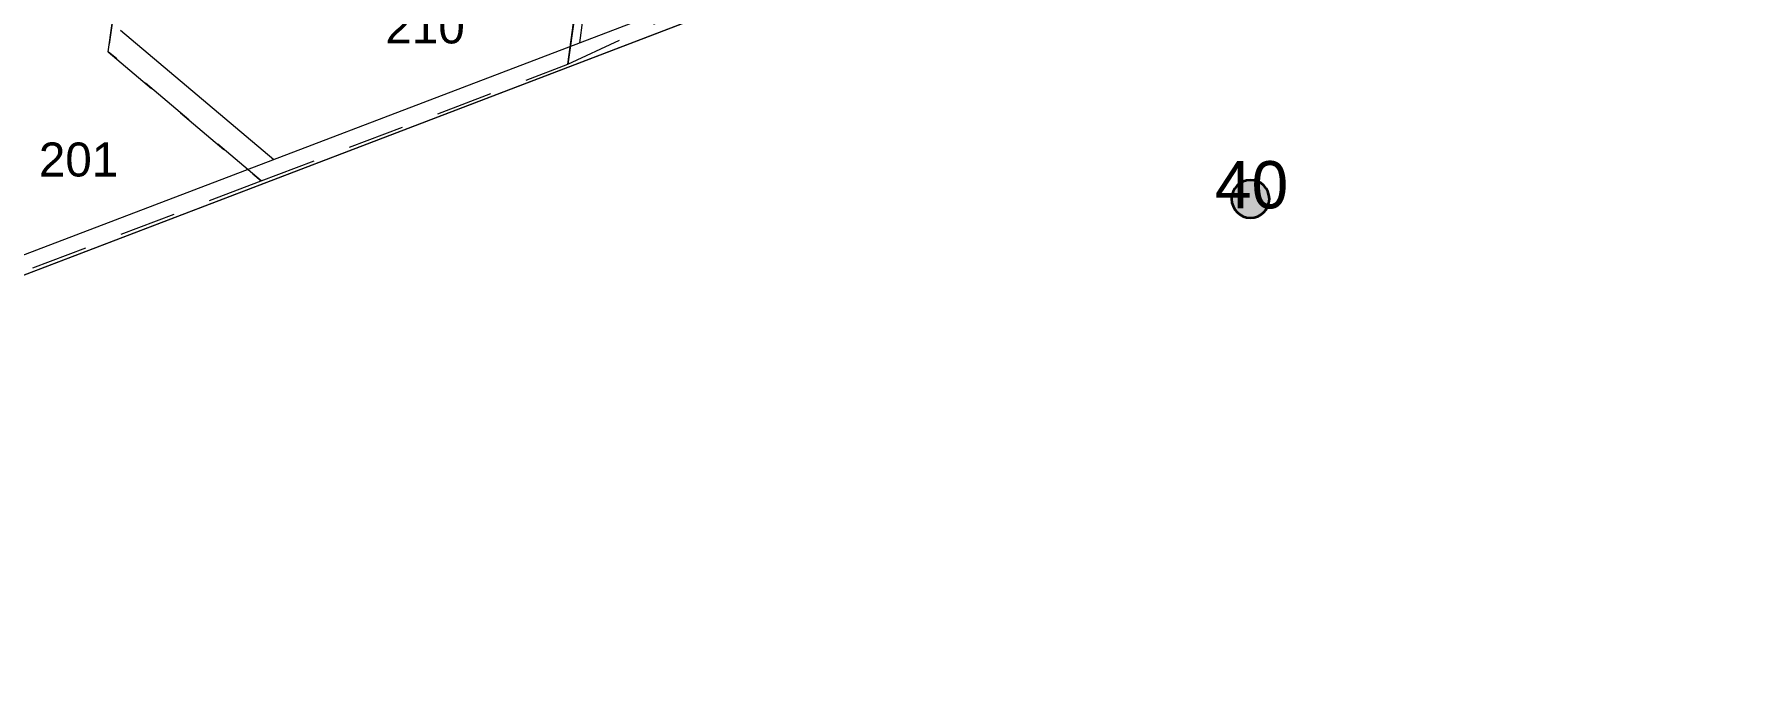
# Model space of a CAD drawing. Header units: metres. Extents: x 0 to 309348, y 0 to 6272736.
# Drawn here: x 309063.5 to 309153.9, y 6271711 to 6271744.9 of the extents above; entities that cross this region are included whole.
import ezdxf
from ezdxf.enums import TextEntityAlignment as Align

# ---------------------------------------------------------------- set-up
doc = ezdxf.new("R2010")
doc.units = ezdxf.units.M
doc.linetypes.add('Dash', pattern=[5, 3, -2])
doc.layers.get('0').update_dxf_attribs({"color": 6})
for name, color, linetype, lineweight in [('_User_LV_Exist', 5, 'Continuous', 35), ('_User_SL_Exist', 4, 'Continuous', 35), ('Cadastre Developer_SP_EXT', 98, 'Continuous', 15), ('Cadastre Developer_SP_NEW', 92, 'Continuous', 15), ('Cadastre Land Parcels_SP_EXT', 118, 'Continuous', 15)]:
    doc.layers.add(name, color=color, linetype=linetype, lineweight=lineweight)
doc.layers.add('SupportsOH_SP_TR_HV_LV_SL_EXT', color=7, linetype='Continuous')
doc.styles.add('POLE_LABEL', font='arial.ttf', dxfattribs={"height": 2})
doc.styles.get("Standard").update_dxf_attribs({"font": 'arial.ttf'})

# ---------------------------------------------------------------- blocks, each defined once
blk = doc.blocks.new('POLE_EXT')
blk.add_hatch(color=256).paths.add_polyline_path([(-1, 0, 1), (1, 0, 1)])
blk.add_lwpolyline([(-1, 0, 1), (1, 0, 1)], format="xyb", close=True)
at = {"flags": 8}
blk.add_attdef('pNumber', text='', height=2, dxfattribs=at).set_placement((2.5, 2.5), align=Align.MIDDLE_CENTER)
at = {"style": 'POLE_LABEL', "flags": 9}
for tag, p in [('STRUCTURE_PLANT_NUMBER', (1.355, 0.028)), ('STREET_CODE', (1.355, -0.2))]:
    blk.add_attdef(tag, text='', height=0.2, dxfattribs=at).set_placement(p, align=Align.MIDDLE_LEFT)
at = {"flags": 9}
for tag, p in [('OWNED_BY', (1.355, -0.4)), ('SPECIAL_USE', (1.355, -0.8)), ('STATE', (1.355, -1)), ('PARENT', (1.355, -0.6)), ('cLV', (1.355, -1.4)), ('hDepth', (1.355, -1.6)), ('hDia', (1.355, -1.8)), ('USAGE', (1.355, -1.2)), ('cHV', (1.355, -2)), ('LBRACKET', (1.355, -2.2)), ('LExisting', (1.355, -2.4)), ('LANTNUMBER', (1.355, -2.6)), ('LOther', (1.355, -2.8)), ('cLinedev', (1.355, -3.4)), ('LRemove', (1.355, -3)), ('LEGEND', (1.355, -3.2)), ('LOCATION', (1.355, -3.6)), ('pExisting', (1.355, -3.8)), ('pFooting', (1.355, -4.4)), ('pNew', (1.355, -4.6)), ('PFNUMBER', (1.355, -4)), ('NEWPFNUMBER', (1.355, -4.2)), ('pRelocate', (1.355, -5)), ('pRemove', (1.355, -5.2)), ('pReplace', (1.355, -5.4)), ('cspan', (1.355, -6)), ('STREETNAME', (1.355, -6.2)), ('SUBURB', (1.355, -6.4)), ('pStay', (1.355, -5.6)), ('pType', (1.355, -5.8)), ('OPERATED_BY', (1.355, -7.014)), ('NOTES', (1.355, -6.6)), ('MAINTAINED_BY', (1.355, -6.814))]:
    blk.add_attdef(tag, text='', height=0.2, dxfattribs=at).set_placement(p, align=Align.MIDDLE_LEFT)
at = {"flags": 1}
blk.add_attdef('Z', (1.355, -7.328), '', height=0.2, dxfattribs=at)

msp = doc.modelspace()

# ---------------------------------------------------------------- linework, layer by layer
at = {"layer": 'Cadastre Developer_SP_EXT', "linetype": 'Dash'}
for points in [[(309075.46032, 6271737.17714), (309067.37947, 6271744.01275), (309072.84826, 6271783.75635), (309067.09638, 6271784.5347), (309061.40188, 6271743.15181), (309059.4876, 6271736.49127), (309058.71274, 6271730.7933)], [(309109.41511, 6271778.79324), (309103.16109, 6271779.64287), (309096.75306, 6271780.51349), (309091.68527, 6271743.3508), (309105.50573, 6271749.78548)], [(309092.46368, 6271749.09076), (309068.52058, 6271752.34126), (309067.37947, 6271744.01275), (309075.46032, 6271737.17714), (309091.68527, 6271743.3508)]]:
    msp.add_lwpolyline(points, close=True, dxfattribs=at)
at = {"layer": 'Cadastre Developer_SP_NEW', "transparency": 33554687}
for p, q in [((309092.30273, 6271744.48725), (309097.16192, 6271780.45912)), ((309015.81906, 6271715.28316), (309151.46162, 6271767.07613)), ((309068.03377, 6271745.15566), (309076.12683, 6271738.31073))]:
    msp.add_line(p, q, dxfattribs=at)
at = {"layer": 'Cadastre Land Parcels_SP_EXT', "linetype": 'Continuous'}
for points in [[(309151.63281, 6271766.12373), (309144.55471, 6271774.04408), (309020.84506, 6271790.76818), (309016.34601, 6271787.3051), (309007.04114, 6271720.9862), (309010.48196, 6271715.8486), (309015.82344, 6271714.2118), (309151.63281, 6271766.12373)], [(308755.55897, 6271548.36996), (308908.86801, 6271606.91399), (309196.16296, 6271716.614), (309151.63298, 6271766.124), (308907.52597, 6271672.81498), (308874.35601, 6271660.13404), (308727.58898, 6271604.14397), (308755.55897, 6271548.36996)]]:
    msp.add_lwpolyline(points, close=True, dxfattribs=at)

# ---------------------------------------------------------------- block references
at = {"layer": '_User_LV_Exist'}
ref = msp.add_blockref('POLE_EXT', (309127.767, 6271736.22497), dxfattribs=at)
ref.add_attrib('ASSET_NUM', '40', dxfattribs={"layer": '0', "height": 2.5, "style": 'POLE_LABEL'}).set_placement((309129.767, 6271736.97497), align=Align.MIDDLE_RIGHT)
at = {"layer": '_User_SL_Exist'}
ref = msp.add_blockref('POLE_EXT', (309127.767, 6271736.22497), dxfattribs=at)
ref.add_attrib('ASSET_NUM', '40', dxfattribs={"layer": '0', "height": 2.5, "style": 'POLE_LABEL'}).set_placement((309129.767, 6271736.97497), align=Align.MIDDLE_RIGHT)
at = {"layer": 'SupportsOH_SP_TR_HV_LV_SL_EXT'}
ref = msp.add_blockref('POLE_EXT', (309127.767, 6271736.22497), dxfattribs=at)
ref.add_attrib('ASSET_NUM', '40', dxfattribs={"layer": '0', "height": 2.5, "style": 'POLE_LABEL'}).set_placement((309129.767, 6271736.97497), align=Align.MIDDLE_RIGHT)

# ---------------------------------------------------------------- texts
at = {"layer": 'Cadastre Developer_SP_EXT'}
for s, p in [('210', (309082.03227, 6271744.44974)), ('201', (309063.71131, 6271737.4109))]:
    msp.add_text(s, height=1.8, dxfattribs=at).set_placement(p)

doc.saveas('drawing.dxf')
